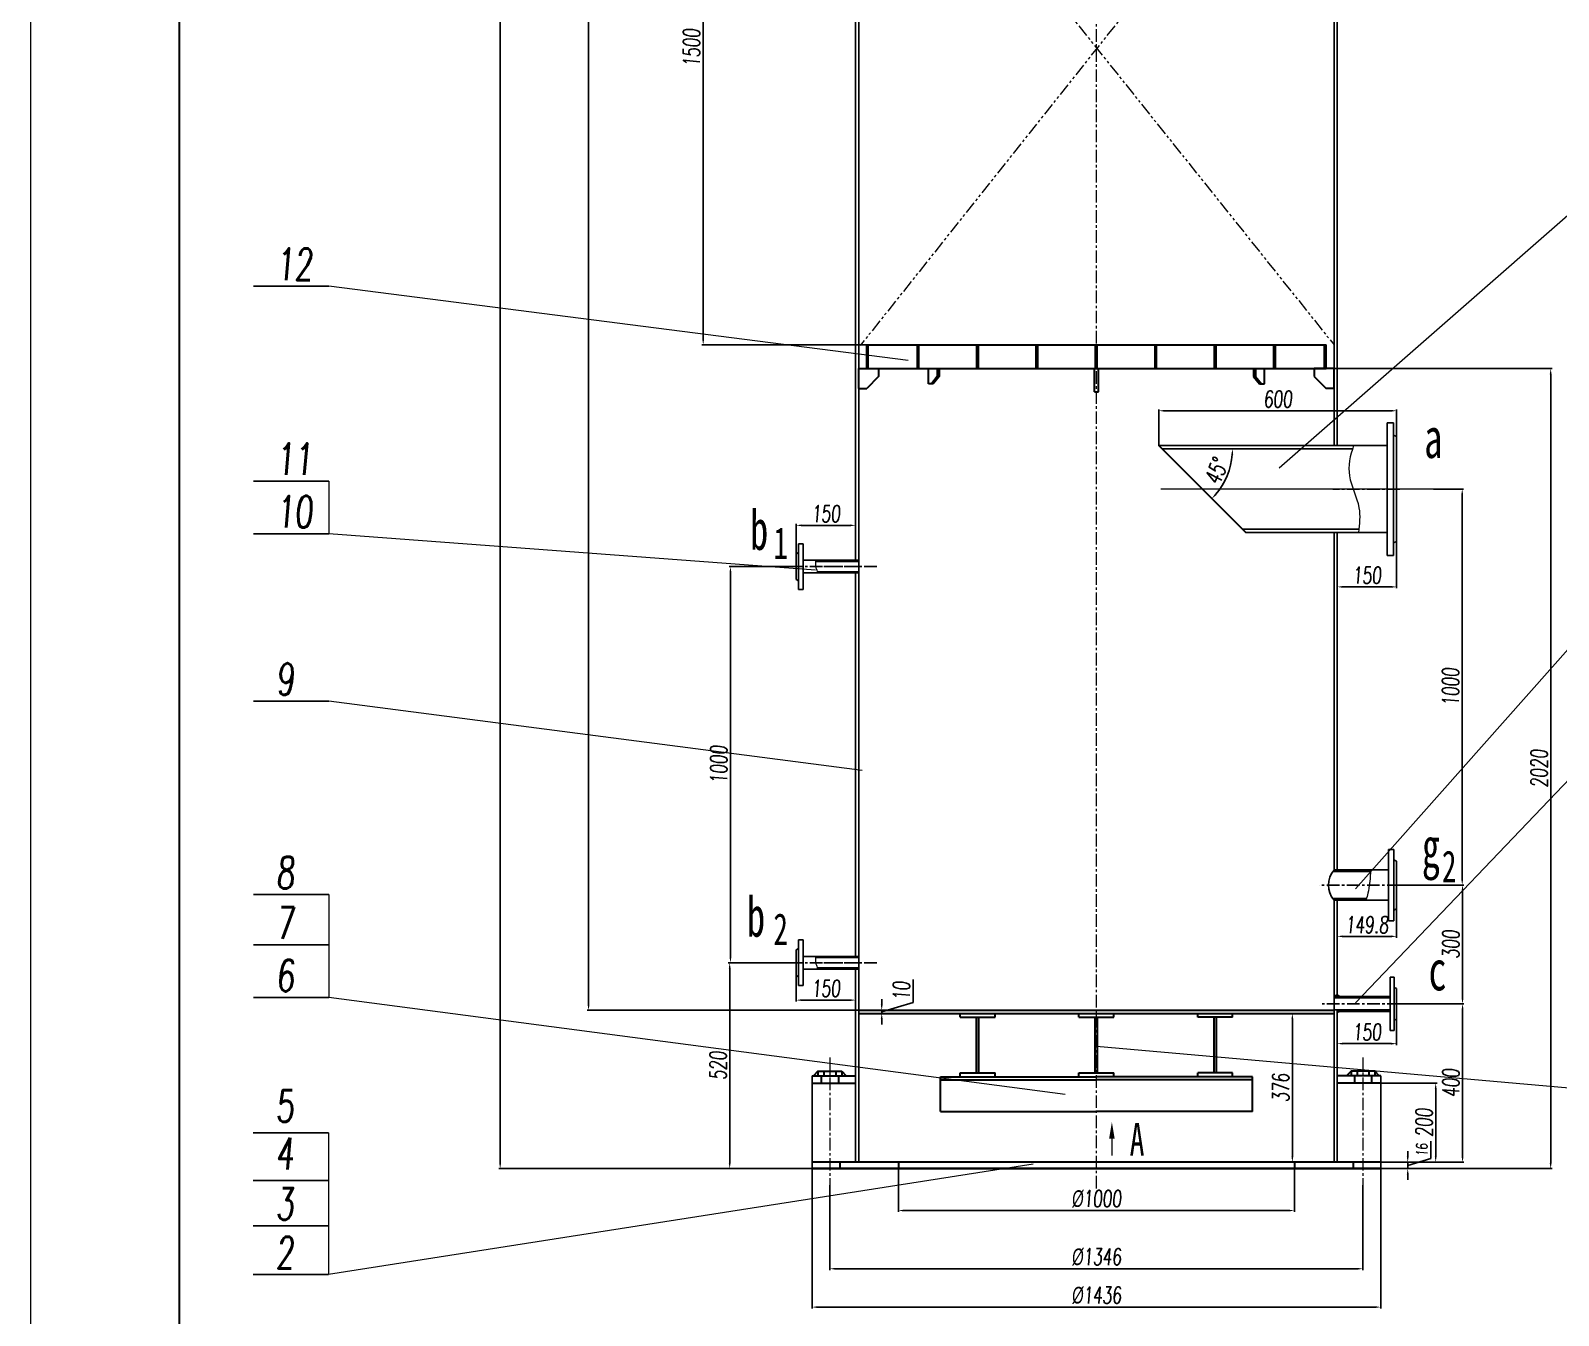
# Model space of a CAD drawing. Header units: millimetres. Extents: x 21194 to 30104, y -10888 to 2261.
# Drawn here: x 21194 to 25051, y -8247 to -5003 of the extents above; entities that cross this region are included whole.
import ezdxf

# ---------------------------------------------------------------- set-up
doc = ezdxf.new("R2010")
doc.units = ezdxf.units.MM
for name, pattern in [('ACAD_ISO03W100', [30, 12, -18]), ('CENTER', [50.8, 31.75, -6.35, 6.35, -6.35]), ('PHANTOM', [63.5, 31.75, -6.35, 6.35, -6.35, 6.35, -6.35])]:
    doc.linetypes.add(name, pattern=pattern)
doc.layers.get('0').update_dxf_attribs({"lineweight": 30})
doc.layers.add('01', color=7, linetype='Continuous')
doc.layers.add('05', color=4, linetype='CENTER')
for name, color, linetype, lineweight in [('1', 7, 'Continuous', 30), ('中心线', 1, 'CENTER', 9), ('图层2', 3, 'ACAD_ISO03W100', 9), ('标注线', 3, 'Continuous', 15), ('细实线', 4, 'Continuous', 9), ('虚拟轮廓线', 5, 'PHANTOM', 9)]:
    doc.layers.add(name, color=color, linetype=linetype, lineweight=lineweight)
doc.styles.get("Standard").update_dxf_attribs({"font": 'SIMFANG.TTF', "width": 0.67, "oblique": 5, "height": 7})
doc.styles.add('细斜', font='romans.shx', dxfattribs={"width": 0.67, "oblique": 5})
doc.dimstyles.new('ISO-25', dxfattribs={"dimscale": 2.8, "dimtxt": 10, "dimasz": 5, "dimexe": 1.25, "dimexo": 0, "dimgap": 3, "dimtad": 1, "dimdec": 1, "dimdsep": 46, "dimtxsty": '细斜', "dimcen": 2.5, "dimadec": 0, "dimazin": 0, "dimtfac": 1, "dimtdec": 1, "dimtmove": 1, "dimatfit": 1, "dimfxl": 0, "dimarcsym": 0})

# ---------------------------------------------------------------- blocks, each defined once
blk = doc.blocks.new('*D53')
at = {"layer": 'Defpoints', "color": 0}
for p in [(23211.8, -7918), (24557.8, -7918), (23211.8, -8129.1)]:
    blk.add_point(p, dxfattribs=at)
at = {"layer": '标注线', "color": 0, "lineweight": -2}
for p, q in [((23211.8, -7918), (23211.8, -8132.6)), ((24557.8, -7918), (24557.8, -8132.6)), ((24543.8, -8129.1), (23225.8, -8129.1))]:
    blk.add_line(p, q, dxfattribs=at)
at = {"layer": '标注线', "color": 0}
for points in [[(23225.8, -8126.8), (23225.8, -8131.4), (23211.8, -8129.1)], [(24543.8, -8126.8), (24543.8, -8131.4), (24557.8, -8129.1)]]:
    blk.add_solid(points, dxfattribs=at)
at = {"layer": '标注线', "color": 0, "insert": (23884.8, -8099.7), "char_height": 42, "attachment_point": 5, "style": '细斜'}
blk.add_mtext('{\\f??|b0|i0|c0|p54;%%C}1346', dxfattribs=at)
blk = doc.blocks.new('*D54')
at = {"layer": 'Defpoints', "color": 0}
for p in [(23166.8, -7876.3), (24602.8, -7876.3), (23166.8, -8226)]:
    blk.add_point(p, dxfattribs=at)
at = {"layer": '标注线', "color": 0, "lineweight": -2}
for p, q in [((23166.8, -7876.3), (23166.8, -8229.5)), ((24602.8, -7876.3), (24602.8, -8229.5)), ((24588.8, -8226), (23180.8, -8226))]:
    blk.add_line(p, q, dxfattribs=at)
at = {"layer": '标注线', "color": 0}
for points in [[(23180.8, -8223.7), (23180.8, -8228.3), (23166.8, -8226)], [(24588.8, -8223.7), (24588.8, -8228.3), (24602.8, -8226)]]:
    blk.add_solid(points, dxfattribs=at)
at = {"layer": '标注线', "color": 0, "insert": (23884.8, -8196.6), "char_height": 42, "attachment_point": 5, "style": '细斜'}
blk.add_mtext('{\\f??|b0|i0|c0|p54;%%C}1436', dxfattribs=at)
blk = doc.blocks.new('*D71')
at = {"layer": 'Defpoints', "color": 0}
for p in [(22602.7, 733.7), (23276.8, 733.7), (23284.8, -7476.3)]:
    blk.add_point(p, dxfattribs=at)
at = {"layer": '标注线', "color": 0, "lineweight": -2}
for p, q in [((23276.8, 733.7), (22599.2, 733.7)), ((22602.7, -7462.3), (22602.7, 719.7)), ((23284.8, -7476.3), (22599.2, -7476.3))]:
    blk.add_line(p, q, dxfattribs=at)
at = {"layer": '标注线', "color": 0}
for points in [[(22600.3, 719.7), (22605, 719.7), (22602.7, 733.7)], [(22600.3, -7462.3), (22605, -7462.3), (22602.7, -7476.3)]]:
    blk.add_solid(points, dxfattribs=at)
at = {"layer": '标注线', "color": 0, "insert": (22573.3, -3371.3), "char_height": 42, "attachment_point": 5, "rotation": 90, "style": '细斜'}
blk.add_mtext('8210', dxfattribs=at)
blk = doc.blocks.new('*D17')
at = {"layer": 'Defpoints', "color": 0}
for p in [(22379.5, 733.7), (23213.8, 733.7), (23166.8, -7876.3)]:
    blk.add_point(p, dxfattribs=at)
at = {"layer": '标注线', "color": 0, "lineweight": -2}
for p, q in [((23213.8, 733.7), (22376, 733.7)), ((22379.5, -7862.3), (22379.5, 719.7)), ((23166.8, -7876.3), (22376, -7876.3))]:
    blk.add_line(p, q, dxfattribs=at)
at = {"layer": '标注线', "color": 0}
for points in [[(22377.2, 719.7), (22381.8, 719.7), (22379.5, 733.7)], [(22377.2, -7862.3), (22381.8, -7862.3), (22379.5, -7876.3)]]:
    blk.add_solid(points, dxfattribs=at)
at = {"layer": '标注线', "color": 0, "insert": (22350.1, -3571.3), "char_height": 42, "attachment_point": 5, "rotation": 90, "style": '细斜'}
blk.add_mtext('8610', dxfattribs=at)
blk = doc.blocks.new('*D65')
at = {"layer": 'Defpoints', "color": 0}
for p in [(22892.1, -4296.3), (23276.8, -4296.3), (23309.8, -5796.3)]:
    blk.add_point(p, dxfattribs=at)
at = {"layer": '标注线', "color": 0, "lineweight": -2}
for p, q in [((23276.8, -4296.3), (22888.6, -4296.3)), ((22892.1, -5782.3), (22892.1, -4310.3)), ((23309.8, -5796.3), (22888.6, -5796.3))]:
    blk.add_line(p, q, dxfattribs=at)
at = {"layer": '标注线', "color": 0}
for points in [[(22889.7, -4310.3), (22894.4, -4310.3), (22892.1, -4296.3)], [(22889.7, -5782.3), (22894.4, -5782.3), (22892.1, -5796.3)]]:
    blk.add_solid(points, dxfattribs=at)
at = {"layer": '标注线', "color": 0, "insert": (22862.7, -5046.3), "char_height": 42, "attachment_point": 5, "rotation": 90, "style": '细斜'}
blk.add_mtext('1500', dxfattribs=at)
blk = doc.blocks.new('*D49')
at = {"layer": 'Defpoints', "color": 0}
for p in [(23111.1, -6356.3), (22960.9, -7356.3), (23111.1, -7356.3)]:
    blk.add_point(p, dxfattribs=at)
at = {"layer": '标注线', "color": 0, "lineweight": -2}
for p, q in [((23111.1, -6356.3), (22957.4, -6356.3)), ((22960.9, -6370.3), (22960.9, -7342.3)), ((23111.1, -7356.3), (22957.4, -7356.3))]:
    blk.add_line(p, q, dxfattribs=at)
at = {"layer": '标注线', "color": 0}
for points in [[(22958.6, -6370.3), (22963.2, -6370.3), (22960.9, -6356.3)], [(22958.6, -7342.3), (22963.2, -7342.3), (22960.9, -7356.3)]]:
    blk.add_solid(points, dxfattribs=at)
at = {"layer": '标注线', "color": 0, "insert": (22931.5, -6856.3), "char_height": 42, "attachment_point": 5, "rotation": 90, "style": '细斜'}
blk.add_mtext('1000', dxfattribs=at)
blk = doc.blocks.new('*D50')
at = {"layer": 'Defpoints', "color": 0}
for p in [(22959, -7356.3), (23111.1, -7356.3), (23166.8, -7876.3)]:
    blk.add_point(p, dxfattribs=at)
at = {"layer": '标注线', "color": 0, "lineweight": -2}
for p, q in [((23111.1, -7356.3), (22955.5, -7356.3)), ((22959, -7862.3), (22959, -7370.3)), ((23166.8, -7876.3), (22955.5, -7876.3))]:
    blk.add_line(p, q, dxfattribs=at)
at = {"layer": '标注线', "color": 0}
for points in [[(22956.7, -7370.3), (22961.3, -7370.3), (22959, -7356.3)], [(22956.7, -7862.3), (22961.3, -7862.3), (22959, -7876.3)]]:
    blk.add_solid(points, dxfattribs=at)
at = {"layer": '标注线', "color": 0, "insert": (22929.6, -7616.3), "char_height": 42, "attachment_point": 5, "rotation": 90, "style": '细斜'}
blk.add_mtext('520', dxfattribs=at)
blk = doc.blocks.new('*D59')
at = {"layer": 'Defpoints', "color": 0}
for p in [(24736, -6160.3), (24808.4, -6160.3), (24650.6, -7160.2)]:
    blk.add_point(p, dxfattribs=at)
at = {"layer": '标注线', "color": 0, "lineweight": -2}
for p, q in [((24736, -6160.3), (24811.9, -6160.3)), ((24808.4, -7146.2), (24808.4, -6174.3)), ((24650.6, -7160.2), (24811.9, -7160.2))]:
    blk.add_line(p, q, dxfattribs=at)
at = {"layer": '标注线', "color": 0}
for points in [[(24806, -6174.3), (24810.7, -6174.3), (24808.4, -6160.3)], [(24806, -7146.2), (24810.7, -7146.2), (24808.4, -7160.2)]]:
    blk.add_solid(points, dxfattribs=at)
at = {"layer": '标注线', "color": 0, "insert": (24779, -6660.2), "char_height": 42, "attachment_point": 5, "rotation": 90, "style": '细斜'}
blk.add_mtext('1000', dxfattribs=at)
blk = doc.blocks.new('*D61')
at = {"layer": 'Defpoints', "color": 0}
for p in [(24484.8, -5856.3), (24602.8, -7876.3), (25031.7, -7876.3)]:
    blk.add_point(p, dxfattribs=at)
at = {"layer": '标注线', "color": 0, "lineweight": -2}
for p, q in [((24484.8, -5856.3), (25035.2, -5856.3)), ((25031.7, -5870.3), (25031.7, -7862.3)), ((24602.8, -7876.3), (25035.2, -7876.3))]:
    blk.add_line(p, q, dxfattribs=at)
at = {"layer": '标注线', "color": 0}
for points in [[(25029.3, -5870.3), (25034, -5870.3), (25031.7, -5856.3)], [(25029.3, -7862.3), (25034, -7862.3), (25031.7, -7876.3)]]:
    blk.add_solid(points, dxfattribs=at)
at = {"layer": '标注线', "color": 0, "insert": (25002.3, -6866.3), "char_height": 42, "attachment_point": 5, "rotation": 90, "style": '细斜'}
blk.add_mtext('2020', dxfattribs=at)
blk = doc.blocks.new('*D27')
at = {"layer": 'Defpoints', "color": 0}
for p in [(24492.8, -7220.2), (24642.6, -7220.2), (24492.8, -7289.8)]:
    blk.add_point(p, dxfattribs=at)
at = {"layer": '标注线', "color": 0, "lineweight": -2}
for p, q in [((24492.8, -7220.2), (24492.8, -7293.3)), ((24642.6, -7220.2), (24642.6, -7293.3)), ((24628.6, -7289.8), (24506.8, -7289.8))]:
    blk.add_line(p, q, dxfattribs=at)
at = {"layer": '标注线', "color": 0}
for points in [[(24506.8, -7287.5), (24506.8, -7292.2), (24492.8, -7289.8)], [(24628.6, -7287.5), (24628.6, -7292.2), (24642.6, -7289.8)]]:
    blk.add_solid(points, dxfattribs=at)
at = {"layer": '标注线', "color": 0, "insert": (24567.7, -7260.4), "char_height": 42, "attachment_point": 5, "style": '细斜'}
blk.add_mtext('149.8', dxfattribs=at)
blk = doc.blocks.new('*D28')
at = {"layer": 'Defpoints', "color": 0}
for p in [(24492.8, -7499.3), (24642.8, -7499.3), (24492.8, -7560.7)]:
    blk.add_point(p, dxfattribs=at)
at = {"layer": '标注线', "color": 0, "lineweight": -2}
for p, q in [((24492.8, -7499.3), (24492.8, -7564.2)), ((24642.8, -7499.3), (24642.8, -7564.2)), ((24628.8, -7560.7), (24506.8, -7560.7))]:
    blk.add_line(p, q, dxfattribs=at)
at = {"layer": '标注线', "color": 0}
for points in [[(24506.8, -7558.4), (24506.8, -7563.1), (24492.8, -7560.7)], [(24628.8, -7558.4), (24628.8, -7563.1), (24642.8, -7560.7)]]:
    blk.add_solid(points, dxfattribs=at)
at = {"layer": '标注线', "color": 0, "insert": (24567.8, -7531.3), "char_height": 42, "attachment_point": 5, "style": '细斜'}
blk.add_mtext('150', dxfattribs=at)
blk = doc.blocks.new('*D52')
at = {"layer": 'Defpoints', "color": 0}
for p in [(23384.8, -7876.3), (24384.8, -7876.3), (24384.8, -7982.2)]:
    blk.add_point(p, dxfattribs=at)
at = {"layer": '标注线', "color": 0, "lineweight": -2}
for p, q in [((23384.8, -7876.3), (23384.8, -7985.7)), ((24384.8, -7876.3), (24384.8, -7985.7)), ((23398.8, -7982.2), (24370.8, -7982.2))]:
    blk.add_line(p, q, dxfattribs=at)
at = {"layer": '标注线', "color": 0}
for points in [[(23398.8, -7979.8), (23398.8, -7984.5), (23384.8, -7982.2)], [(24370.8, -7979.8), (24370.8, -7984.5), (24384.8, -7982.2)]]:
    blk.add_solid(points, dxfattribs=at)
at = {"layer": '标注线', "color": 0, "insert": (23884.8, -7952.8), "char_height": 42, "attachment_point": 5, "style": '细斜'}
blk.add_mtext('{\\f??|b0|i0|c0|p54;%%c}1000', dxfattribs=at)
blk = doc.blocks.new('*D34')
at = {"layer": 'Defpoints', "color": 0}
for p in [(23126.8, -7388.8), (23276.8, -7388.8), (23276.8, -7450.8)]:
    blk.add_point(p, dxfattribs=at)
at = {"layer": '标注线', "color": 0, "lineweight": -2}
for p, q in [((23126.8, -7388.8), (23126.8, -7454.3)), ((23276.8, -7388.8), (23276.8, -7454.3)), ((23140.8, -7450.8), (23262.8, -7450.8))]:
    blk.add_line(p, q, dxfattribs=at)
at = {"layer": '标注线', "color": 0}
for points in [[(23140.8, -7448.5), (23140.8, -7453.1), (23126.8, -7450.8)], [(23262.8, -7448.5), (23262.8, -7453.1), (23276.8, -7450.8)]]:
    blk.add_solid(points, dxfattribs=at)
at = {"layer": '标注线', "color": 0, "insert": (23201.8, -7421.4), "char_height": 42, "attachment_point": 5, "style": '细斜'}
blk.add_mtext('150', dxfattribs=at)
blk = doc.blocks.new('*D88')
at = {"layer": 'Defpoints', "color": 0}
for p in [(23284.8, -7476.3), (23342.8, -7476.3), (23284.8, -7484.3)]:
    blk.add_point(p, dxfattribs=at)
at = {"layer": '标注线', "color": 0, "lineweight": -2}
for p, q in [((23421.9, -7456.5), (23421.9, -7399.1)), ((23284.8, -7476.3), (23346.3, -7476.3)), ((23342.8, -7462.3), (23342.8, -7448.3)), ((23342.8, -7480.3), (23421.9, -7456.5)), ((23342.8, -7484.3), (23342.8, -7476.3)), ((23342.8, -7484.3), (23342.8, -7476.3)), ((23284.8, -7484.3), (23346.3, -7484.3)), ((23342.8, -7498.3), (23342.8, -7512.3))]:
    blk.add_line(p, q, dxfattribs=at)
at = {"layer": '标注线', "color": 0}
for points in [[(23340.5, -7462.3), (23345.2, -7462.3), (23342.8, -7476.3)], [(23340.5, -7498.3), (23345.2, -7498.3), (23342.8, -7484.3)]]:
    blk.add_solid(points, dxfattribs=at)
at = {"layer": '标注线', "color": 0, "insert": (23392.5, -7427.8), "char_height": 42, "attachment_point": 5, "rotation": 90, "style": '细斜'}
blk.add_mtext('10', dxfattribs=at)
blk = doc.blocks.new('*D51')
at = {"layer": 'Defpoints', "color": 0}
for p in [(24379.5, -7484.3), (24484.8, -7484.3), (24484.8, -7860.3)]:
    blk.add_point(p, dxfattribs=at)
at = {"layer": '标注线', "color": 0, "lineweight": -2}
for p, q in [((24484.8, -7484.3), (24376, -7484.3)), ((24379.5, -7846.3), (24379.5, -7498.3)), ((24484.8, -7860.3), (24376, -7860.3))]:
    blk.add_line(p, q, dxfattribs=at)
at = {"layer": '标注线', "color": 0}
for points in [[(24377.2, -7498.3), (24381.8, -7498.3), (24379.5, -7484.3)], [(24377.2, -7846.3), (24381.8, -7846.3), (24379.5, -7860.3)]]:
    blk.add_solid(points, dxfattribs=at)
at = {"layer": '标注线', "color": 0, "insert": (24350.1, -7672.3), "char_height": 42, "attachment_point": 5, "rotation": 90, "style": '细斜'}
blk.add_mtext('376', dxfattribs=at)
blk = doc.blocks.new('*D58')
at = {"layer": 'Defpoints', "color": 0}
for p in [(24650.6, -7160.2), (24650.8, -7460.3), (24809.2, -7460.3)]:
    blk.add_point(p, dxfattribs=at)
at = {"layer": '标注线', "color": 0, "lineweight": -2}
for p, q in [((24650.6, -7160.2), (24812.7, -7160.2)), ((24809.2, -7174.2), (24809.2, -7446.3)), ((24650.8, -7460.3), (24812.7, -7460.3))]:
    blk.add_line(p, q, dxfattribs=at)
at = {"layer": '标注线', "color": 0}
for points in [[(24806.9, -7174.2), (24811.5, -7174.2), (24809.2, -7160.2)], [(24806.9, -7446.3), (24811.5, -7446.3), (24809.2, -7460.3)]]:
    blk.add_solid(points, dxfattribs=at)
at = {"layer": '标注线', "color": 0, "insert": (24779.8, -7310.2), "char_height": 42, "attachment_point": 5, "rotation": 90, "style": '细斜'}
blk.add_mtext('300', dxfattribs=at)
blk = doc.blocks.new('*D57')
at = {"layer": 'Defpoints', "color": 0}
for p in [(24650.8, -7460.3), (24809.3, -7460.3), (24602.8, -7860.3)]:
    blk.add_point(p, dxfattribs=at)
at = {"layer": '标注线', "color": 0, "lineweight": -2}
for p, q in [((24650.8, -7460.3), (24812.8, -7460.3)), ((24809.3, -7846.3), (24809.3, -7474.3)), ((24602.8, -7860.3), (24812.8, -7860.3))]:
    blk.add_line(p, q, dxfattribs=at)
at = {"layer": '标注线', "color": 0}
for points in [[(24806.9, -7474.3), (24811.6, -7474.3), (24809.3, -7460.3)], [(24806.9, -7846.3), (24811.6, -7846.3), (24809.3, -7860.3)]]:
    blk.add_solid(points, dxfattribs=at)
at = {"layer": '标注线', "color": 0, "insert": (24779.9, -7660.3), "char_height": 42, "attachment_point": 5, "rotation": 90, "style": '细斜'}
blk.add_mtext('400', dxfattribs=at)
blk = doc.blocks.new('*D56')
at = {"layer": 'Defpoints', "color": 0}
for p in [(24602.8, -7660.3), (24741.4, -7660.3), (24602.8, -7860.3)]:
    blk.add_point(p, dxfattribs=at)
at = {"layer": '标注线', "color": 0, "lineweight": -2}
for p, q in [((24602.8, -7660.3), (24744.9, -7660.3)), ((24741.4, -7846.3), (24741.4, -7674.3)), ((24602.8, -7860.3), (24744.9, -7860.3))]:
    blk.add_line(p, q, dxfattribs=at)
at = {"layer": '标注线', "color": 0}
for points in [[(24739.1, -7674.3), (24743.7, -7674.3), (24741.4, -7660.3)], [(24739.1, -7846.3), (24743.7, -7846.3), (24741.4, -7860.3)]]:
    blk.add_solid(points, dxfattribs=at)
at = {"layer": '标注线', "color": 0, "insert": (24712, -7760.3), "char_height": 42, "attachment_point": 5, "rotation": 90, "style": '细斜'}
blk.add_mtext('200', dxfattribs=at)
blk = doc.blocks.new('*D55')
at = {"layer": 'Defpoints', "color": 0}
for p in [(24602.8, -7860.3), (24670.8, -7860.3), (24602.8, -7876.3)]:
    blk.add_point(p, dxfattribs=at)
at = {"layer": '标注线', "color": 0, "lineweight": -2}
for p, q in [((24728.9, -7850.8), (24728.9, -7807.1)), ((24602.8, -7860.3), (24674.3, -7860.3)), ((24670.8, -7846.3), (24670.8, -7832.3)), ((24670.8, -7868.3), (24728.9, -7850.8)), ((24670.8, -7876.3), (24670.8, -7860.3)), ((24670.8, -7876.3), (24670.8, -7860.3)), ((24602.8, -7876.3), (24674.3, -7876.3)), ((24670.8, -7890.3), (24670.8, -7904.3))]:
    blk.add_line(p, q, dxfattribs=at)
at = {"layer": '标注线', "color": 0}
for points in [[(24668.5, -7846.3), (24673.2, -7846.3), (24670.8, -7860.3)], [(24668.5, -7890.3), (24673.2, -7890.3), (24670.8, -7876.3)]]:
    blk.add_solid(points, dxfattribs=at)
at = {"layer": '标注线', "color": 0, "insert": (24706.5, -7829), "char_height": 28, "attachment_point": 5, "rotation": 90, "style": '细斜'}
blk.add_mtext('16', dxfattribs=at)
blk = doc.blocks.new('*D77')
at = {"layer": 'Defpoints', "color": 0}
for p in [(24042.8, -5962.6), (24042.8, -6050.8), (24642.8, -6027.8)]:
    blk.add_point(p, dxfattribs=at)
at = {"layer": '标注线', "color": 0, "lineweight": -2}
for p, q in [((24042.8, -6050.8), (24042.8, -5959.1)), ((24628.8, -5962.6), (24056.8, -5962.6)), ((24642.8, -6027.8), (24642.8, -5959.1))]:
    blk.add_line(p, q, dxfattribs=at)
at = {"layer": '标注线', "color": 0}
for points in [[(24056.8, -5960.3), (24056.8, -5965), (24042.8, -5962.6)], [(24628.8, -5960.3), (24628.8, -5965), (24642.8, -5962.6)]]:
    blk.add_solid(points, dxfattribs=at)
at = {"layer": '标注线', "color": 0, "insert": (24342.8, -5933.2), "char_height": 42, "attachment_point": 5, "style": '细斜'}
blk.add_mtext('600', dxfattribs=at)
blk = doc.blocks.new('*D76')
at = {"layer": 'Defpoints', "color": 0}
for p in [(24492.8, -6292.8), (24642.8, -6292.8), (24492.8, -6407.4)]:
    blk.add_point(p, dxfattribs=at)
at = {"layer": '标注线', "color": 0, "lineweight": -2}
for p, q in [((24492.8, -6292.8), (24492.8, -6410.9)), ((24642.8, -6292.8), (24642.8, -6410.9)), ((24628.8, -6407.4), (24506.8, -6407.4))]:
    blk.add_line(p, q, dxfattribs=at)
at = {"layer": '标注线', "color": 0}
for points in [[(24506.8, -6405), (24506.8, -6409.7), (24492.8, -6407.4)], [(24628.8, -6405), (24628.8, -6409.7), (24642.8, -6407.4)]]:
    blk.add_solid(points, dxfattribs=at)
at = {"layer": '标注线', "color": 0, "insert": (24567.8, -6378), "char_height": 42, "attachment_point": 5, "style": '细斜'}
blk.add_mtext('150', dxfattribs=at)
blk = doc.blocks.new('*D33')
at = {"layer": 'Defpoints', "color": 0}
for p in [(23276.8, -6252), (23126.8, -6323.8), (23276.8, -6323.8)]:
    blk.add_point(p, dxfattribs=at)
at = {"layer": '标注线', "color": 0, "lineweight": -2}
for p, q in [((23126.8, -6323.8), (23126.8, -6248.5)), ((23276.8, -6323.8), (23276.8, -6248.5)), ((23140.8, -6252), (23262.8, -6252))]:
    blk.add_line(p, q, dxfattribs=at)
at = {"layer": '标注线', "color": 0}
for points in [[(23140.8, -6249.7), (23140.8, -6254.4), (23126.8, -6252)], [(23262.8, -6249.7), (23262.8, -6254.4), (23276.8, -6252)]]:
    blk.add_solid(points, dxfattribs=at)
at = {"layer": '标注线', "color": 0, "insert": (23201.8, -6222.6), "char_height": 42, "attachment_point": 5, "style": '细斜'}
blk.add_mtext('150', dxfattribs=at)
blk = doc.blocks.new('*D75')
at = {"layer": 'Defpoints', "color": 0}
for p in [(24042.8, -6050.8), (24050.8, -6058.8), (24531.4, -6058.8), (24204.6, -6147.6), (24261.8, -6269.8)]:
    blk.add_point(p, dxfattribs=at)
at = {"layer": '标注线', "color": 0, "lineweight": -2}
blk.add_arc((24050.8, -6058.8), 177.6, 319.5168, 355.4832, dxfattribs=at)
at = {"layer": '标注线', "color": 0}
for points in [[(24225.6, -6072.6), (24230.2, -6072.8), (24228.4, -6058.8)], [(24187.6, -6175.7), (24184.2, -6172.5), (24176.4, -6184.4)]]:
    blk.add_solid(points, dxfattribs=at)
at = {"layer": '标注线', "color": 0, "insert": (24187.8, -6115.5), "char_height": 42, "attachment_point": 5, "rotation": 67.5, "style": '细斜'}
blk.add_mtext('45°', dxfattribs=at)

msp = doc.modelspace()

# ---------------------------------------------------------------- linework, layer by layer
for p, q in [((23304.81, -5796.25), (24464.81, -5796.25)), ((23304.81, -5856.25), (23304.81, -5796.25)), ((23308.81, -5856.25), (23308.81, -5796.25)), ((23432.81, -5856.25), (23432.81, -5796.25)), ((23436.81, -5856.25), (23436.81, -5796.25)), ((23582.81, -5856.25), (23582.81, -5796.25)), ((23586.81, -5856.25), (23586.81, -5796.25)), ((23732.81, -5856.25), (23732.81, -5796.25)), ((23736.81, -5856.25), (23736.81, -5796.25)), ((23882.81, -5856.25), (23882.81, -5796.25)), ((23886.81, -5856.25), (23886.81, -5796.25)), ((24032.81, -5856.25), (24032.81, -5796.25)), ((24036.81, -5856.25), (24036.81, -5796.25)), ((24182.81, -5856.25), (24182.81, -5796.25)), ((24186.81, -5856.25), (24186.81, -5796.25)), ((24332.81, -5856.25), (24332.81, -5796.25)), ((24336.81, -5856.25), (24336.81, -5796.25)), ((24460.81, -5856.25), (24460.81, -5796.25)), ((24464.81, -5856.25), (24464.81, -5796.25)), ((23284.81, -5856.25), (23334.81, -5856.25)), ((23284.81, -5906.25), (23284.81, -5856.25)), ((23304.81, -5856.25), (24464.81, -5856.25)), ((23334.81, -5856.25), (23334.81, -5876.25)), ((23460.55, -5894.48), (23460.55, -5856.25)), ((23483.21, -5856.25), (23483.21, -5876.25)), ((23488.21, -5856.25), (23488.21, -5876.25)), ((23879.81, -5914.91), (23879.81, -5856.25)), ((23889.81, -5914.91), (23889.81, -5856.25)), ((24281.42, -5856.25), (24281.42, -5876.25)), ((24286.42, -5856.25), (24286.42, -5876.25)), ((24309.08, -5894.48), (24309.08, -5856.25)), ((24434.81, -5856.25), (24434.81, -5876.25)), ((24484.81, -5856.25), (24434.81, -5856.25)), ((24484.81, -5906.25), (24484.81, -5856.25)), ((23334.81, -5876.25), (23304.81, -5906.25)), ((23472.94, -5894.48), (23460.55, -5894.48)), ((23483.21, -5876.25), (23468.29, -5894.48)), ((23488.21, -5876.25), (23472.94, -5894.48)), ((24281.42, -5876.25), (24296.69, -5894.48)), ((24286.42, -5876.25), (24301.34, -5894.48)), ((24296.69, -5894.48), (24309.08, -5894.48)), ((24434.81, -5876.25), (24464.81, -5906.25)), ((23284.81, -5906.25), (23304.81, -5906.25)), ((23879.81, -5914.91), (23889.81, -5914.91)), ((24484.81, -5906.25), (24464.81, -5906.25)), ((24042.81, -6050.75), (24261.81, -6269.75)), ((23284.81, -7476.25), (24484.81, -7476.25)), ((23284.81, -7484.25), (24484.81, -7484.25)), ((23540.81, -7494.25), (23540.81, -7484.25)), ((23540.81, -7494.25), (23628.81, -7494.25)), ((23581.81, -7634.25), (23581.81, -7494.25)), ((23587.81, -7634.25), (23587.81, -7494.25)), ((23628.81, -7494.25), (23628.81, -7484.25)), ((23840.81, -7494.25), (23840.81, -7484.25)), ((23840.81, -7494.25), (23928.81, -7494.25)), ((23881.81, -7634.25), (23881.81, -7494.25)), ((23887.81, -7634.25), (23887.81, -7494.25)), ((23928.81, -7494.25), (23928.81, -7484.25)), ((24140.81, -7494.25), (24140.81, -7484.25)), ((24228.81, -7494.25), (24140.81, -7494.25)), ((24181.81, -7634.25), (24181.81, -7494.25)), ((24187.81, -7634.25), (24187.81, -7494.25)), ((24228.81, -7494.25), (24228.81, -7484.25)), ((23181.81, -7630.25), (23170.58, -7642.25)), ((23181.81, -7630.25), (23181.81, -7642.25)), ((23181.81, -7630.25), (23241.81, -7630.25)), ((23196.81, -7630.25), (23196.81, -7642.25)), ((23226.81, -7630.25), (23226.81, -7642.25)), ((23241.81, -7630.25), (23253.04, -7642.25)), ((23241.81, -7630.25), (23241.81, -7642.25)), ((23540.81, -7644.25), (23540.81, -7634.25)), ((23540.81, -7634.25), (23628.81, -7634.25)), ((23628.81, -7644.25), (23628.81, -7634.25)), ((23840.81, -7644.25), (23840.81, -7634.25)), ((23840.81, -7634.25), (23928.81, -7634.25)), ((23928.81, -7644.25), (23928.81, -7634.25)), ((24140.81, -7644.25), (24140.81, -7634.25)), ((24228.81, -7634.25), (24140.81, -7634.25)), ((24228.81, -7644.25), (24228.81, -7634.25)), ((24527.81, -7630.25), (24516.58, -7642.25)), ((24587.81, -7630.25), (24527.81, -7630.25)), ((24527.81, -7630.25), (24527.81, -7642.25)), ((24542.81, -7630.25), (24542.81, -7642.25)), ((24572.81, -7630.25), (24572.81, -7642.25)), ((24587.81, -7630.25), (24587.81, -7642.25)), ((24587.81, -7630.25), (24599.04, -7642.25)), ((23166.81, -7642.25), (23276.81, -7642.25)), ((23166.81, -7660.25), (23276.81, -7660.25)), ((23190.31, -7642.25), (23190.31, -7660.25)), ((23233.31, -7642.25), (23233.31, -7660.25)), ((23490.81, -7644.25), (23884.81, -7644.25)), ((23490.81, -7732.25), (23490.81, -7644.25)), ((23490.81, -7652.25), (23884.81, -7652.25)), ((24278.81, -7644.25), (23884.81, -7644.25)), ((24278.81, -7652.25), (23884.81, -7652.25)), ((24278.81, -7732.25), (24278.81, -7644.25)), ((24602.81, -7642.25), (24492.81, -7642.25)), ((24602.81, -7660.25), (24492.81, -7660.25)), ((24536.31, -7642.25), (24536.31, -7660.25)), ((24579.31, -7642.25), (24579.31, -7660.25)), ((23490.81, -7732.25), (23884.81, -7732.25)), ((24278.81, -7732.25), (23884.81, -7732.25)), ((24602.81, -7860.25), (23166.81, -7860.25)), ((23236.81, -7860.25), (23236.81, -7876.25)), ((23384.81, -7860.25), (23384.81, -7876.25)), ((24384.81, -7860.25), (24384.81, -7876.25)), ((24532.81, -7860.25), (24532.81, -7876.25)), ((24602.81, -7876.25), (23166.81, -7876.25)), ((23166.81, -7876.25), (24602.81, -7876.25))]:
    msp.add_line(p, q)
msp.add_lwpolyline([(29953.92, 2110.86), (21568.92, 2110.86), (21568.92, -10189.14), (29953.92, -10189.14)], close=True)
at = {"layer": '01'}
for p, q in [((23276.81, -274.75), (23276.81, -6340.25)), ((23276.81, -274.75), (23276.81, -6340.25)), ((23284.81, -274.75), (23284.81, -7860.25)), ((24484.81, -3504.24), (24484.81, -6050.75)), ((24492.81, -3504.24), (24492.81, -6050.75)), ((24492.81, -6015.98), (24492.81, -6050.75)), ((24618.81, -5992.75), (24618.81, -6327.75)), ((24634.81, -5992.75), (24618.81, -5992.75)), ((24634.81, -5992.75), (24634.81, -6327.75)), ((24618.81, -6050.75), (24042.81, -6050.75)), ((24642.81, -6027.75), (24634.81, -6024.25)), ((24642.81, -6027.75), (24642.81, -6292.75)), ((24531.44, -6058.75), (24050.81, -6058.75)), ((24547.37, -6261.81), (24253.87, -6261.81)), ((24618.81, -6269.75), (24261.81, -6269.75)), ((24484.81, -6269.75), (24484.81, -7122.24)), ((24492.81, -6269.75), (24492.81, -7122.24)), ((24492.81, -6269.75), (24492.81, -6311.04)), ((23126.81, -6323.75), (23132.81, -6320.75)), ((23126.81, -6388.75), (23126.81, -6323.75)), ((23132.81, -6298.75), (23144.81, -6298.75)), ((23132.81, -6413.75), (23132.81, -6298.75)), ((23144.81, -6413.75), (23144.81, -6298.75)), ((24642.81, -6292.75), (24634.81, -6296.25)), ((23144.81, -6340.25), (23284.81, -6340.25)), ((23175.96, -6343.25), (23284.81, -6343.25)), ((24634.81, -6327.75), (24618.81, -6327.75)), ((23126.81, -6388.75), (23132.81, -6391.75)), ((23144.81, -6372.25), (23284.81, -6372.25)), ((23179.7, -6369.25), (23284.81, -6369.25)), ((23276.81, -6372.25), (23276.81, -7340.25)), ((23276.81, -6372.25), (23276.81, -7340.25)), ((23132.81, -6413.75), (23144.81, -6413.75)), ((24492.81, -7096.68), (24492.81, -7122.24)), ((24622.56, -7070.24), (24622.56, -7250.24)), ((24635.56, -7070.24), (24622.56, -7070.24)), ((24635.56, -7070.24), (24635.56, -7250.24)), ((24642.56, -7100.24), (24635.56, -7096.74)), ((24577.28, -7126.24), (24481.68, -7126.24)), ((24622.56, -7122.24), (24484.81, -7122.24)), ((24642.56, -7100.24), (24642.56, -7220.24)), ((24566.53, -7194.24), (24481.68, -7194.24)), ((24622.56, -7198.24), (24484.81, -7198.24)), ((24484.81, -7198.24), (24484.81, -7860.25)), ((24492.81, -7198.24), (24492.81, -7436.41)), ((24492.81, -7198.24), (24492.81, -7215.93)), ((24635.56, -7250.24), (24622.56, -7250.24)), ((24642.56, -7220.24), (24635.56, -7223.74)), ((23126.81, -7323.75), (23132.81, -7320.75)), ((23126.81, -7388.75), (23126.81, -7323.75)), ((23132.81, -7298.75), (23144.81, -7298.75)), ((23132.81, -7413.75), (23132.81, -7298.75)), ((23144.81, -7413.75), (23144.81, -7298.75)), ((23276.81, -7340.25), (23276.81, -7328.37)), ((23144.81, -7340.25), (23284.81, -7340.25)), ((23175.96, -7343.25), (23284.81, -7343.25)), ((23126.81, -7388.75), (23132.81, -7391.75)), ((23144.81, -7372.25), (23284.81, -7372.25)), ((23179.7, -7369.25), (23284.81, -7369.25)), ((23276.81, -7372.25), (23276.81, -7795.25)), ((23276.81, -7372.25), (23276.81, -7860.25)), ((23276.81, -7386.29), (23276.81, -7372.25)), ((24636.81, -7392.75), (24626.81, -7392.75)), ((24626.81, -7392.75), (24626.81, -7527.75)), ((24636.81, -7392.75), (24636.81, -7527.75)), ((23132.81, -7413.75), (23144.81, -7413.75)), ((24484.81, -7441.25), (24492.83, -7436.4)), ((24626.81, -7441.25), (24484.81, -7441.25)), ((24492.81, -7410.37), (24492.81, -7436.41)), ((24492.83, -7436.4), (24498.24, -7441.42)), ((24642.81, -7421.25), (24636.81, -7419.25)), ((24642.81, -7421.25), (24642.81, -7499.25)), ((24626.81, -7444.75), (24484.81, -7444.75)), ((24626.81, -7475.75), (24484.81, -7475.75)), ((24492.81, -7475.75), (24492.81, -7860.25)), ((24492.81, -7475.75), (24498.15, -7479.25)), ((24492.81, -7475.75), (24492.81, -7502.58)), ((24498.14, -7479.25), (24492.81, -7482.24)), ((24626.81, -7479.25), (24498.14, -7479.25)), ((24642.81, -7499.25), (24636.81, -7501.25)), ((24636.81, -7527.75), (24626.81, -7527.75)), ((23166.81, -7642.25), (23166.81, -7876.25)), ((24602.81, -7642.25), (24602.81, -7876.25))]:
    msp.add_line(p, q, dxfattribs=at)
at = {"layer": '01', "ltscale": 3}
for p, q in [((21947.01, -5648.42), (21756.88, -5648.42)), ((21947.01, -6140.44), (21756.88, -6140.44)), ((21947.01, -6273.37), (21756.88, -6273.37)), ((21947.01, -6695.96), (21756.88, -6695.96)), ((21947.01, -7184.52), (21756.88, -7184.52)), ((21947.01, -7311.4), (21756.88, -7311.4)), ((21947.01, -7444.34), (21756.88, -7444.34)), ((21946.02, -7786.22), (21755.88, -7786.22)), ((21946.02, -7906.41), (21755.88, -7906.41)), ((21946.02, -8020.92), (21755.88, -8020.92)), ((21946.02, -8143.84), (21755.88, -8143.84))]:
    msp.add_line(p, q, dxfattribs=at)
at = {"layer": '01'}
msp.add_arc((24529.15, -7160.24), 58.39, 139.40155, 220.59845, dxfattribs=at)
at = {"layer": '05'}
for p, q in [((24650.85, -6160.25), (24482.09, -6160.25)), ((23111.13, -6356.25), (23287.88, -6356.25)), ((23111.13, -6356.25), (23287.88, -6356.25)), ((23330.3, -6356.25), (23161.54, -6356.25)), ((23330.3, -6356.25), (23161.54, -6356.25)), ((24650.6, -7160.24), (24446.88, -7160.24)), ((24650.6, -7160.24), (24481.84, -7160.24)), ((23111.13, -7356.25), (23287.88, -7356.25)), ((23330.3, -7356.25), (23161.54, -7356.25)), ((24650.85, -7460.25), (24454.97, -7460.25))]:
    msp.add_line(p, q, dxfattribs=at)
at = {"layer": '1'}
msp.add_line((23309.81, -5796.25), (24459.81, -5796.25), dxfattribs=at)
at = {"layer": '中心线'}
for p, q in [((23884.81, -7926.27), (23884.81, 1010.34)), ((23211.81, -7595.65), (23211.81, -7918.01)), ((24557.81, -7595.65), (24557.81, -7918.01))]:
    msp.add_line(p, q, dxfattribs=at)
at = {"layer": '图层2'}
msp.add_line((23284.81, -5980.14), (23284.81, -5691.61), dxfattribs=at)
at = {"layer": '标注线'}
for p, q in [((23276.81, -4296.25), (23276.81, -5796.36)), ((24346.11, -6106.61), (25208.23, -5352.1)), ((21947.01, -6140.44), (21947.01, -6273.37)), ((24736.02, -6160.25), (24047.75, -6160.25)), ((24538.57, -7169.65), (25208.23, -6415.14)), ((24538.57, -7457.96), (25208.23, -6756.25)), ((21947.01, -7184.52), (21947.01, -7444.34)), ((23885.21, -7567.46), (25186.61, -7681.64)), ((23923.9, -7800.79), (23923.9, -7842.79))]:
    msp.add_line(p, q, dxfattribs=at)
at = {"layer": '标注线', "ltscale": 3}
for p, q in [((23409.33, -5835.61), (21947.01, -5648.42)), ((23175.37, -6364.99), (21947.01, -6273.37)), ((23293.13, -6870.86), (21947.01, -6695.96)), ((23806.07, -7689.11), (21947.01, -7444.34)), ((21946.02, -7786.22), (21946.02, -8143.84)), ((23724.93, -7865.21), (21946.02, -8143.84))]:
    msp.add_line(p, q, dxfattribs=at)
at = {"layer": '标注线'}
msp.add_solid([(23916.9, -7800.79), (23930.9, -7800.79), (23923.9, -7758.79)], dxfattribs=at)
at = {"layer": '细实线'}
msp.add_lwpolyline([(21193.92, -10339.14), (30103.92, -10339.14), (30103.92, 2260.86), (21193.92, 2260.86)], close=True, dxfattribs=at)
for points, knots in [([(24534.23, -6050.75), (24525.11, -6075.43), (24513.98, -6131.17), (24554.16, -6198.79), (24548.98, -6248.89), (24546.43, -6269.75)], [20.8542608, 20.8542608, 20.8542608, 20.8542608, 97.8779158, 181.4716363, 243.2734712, 243.2734712, 243.2734712, 243.2734712]), ([(23176.44, -6340.25), (23175.74, -6344.2), (23174.31, -6356.7), (23179.47, -6363.29), (23179.91, -6369.55), (23179.42, -6372.25)], [12.4890025, 12.4890025, 12.4890025, 12.4890025, 19.9113907, 33.0207649, 41.6286564, 41.6286564, 41.6286564, 41.6286564]), ([(24577.66, -7122.24), (24576.84, -7131.09), (24573.81, -7161.8), (24572.17, -7176.67), (24567.12, -7191.97), (24565.38, -7198.24)], [22.5113596, 22.5113596, 22.5113596, 22.5113596, 40.0869652, 70.3756875, 89.1459696, 89.1459696, 89.1459696, 89.1459696]), ([(23176.44, -7340.25), (23175.74, -7344.2), (23174.31, -7356.7), (23179.47, -7363.29), (23179.91, -7369.55), (23179.42, -7372.25)], [12.4890025, 12.4890025, 12.4890025, 12.4890025, 19.9113907, 33.0207649, 41.6286564, 41.6286564, 41.6286564, 41.6286564])]:
    msp.add_open_spline(points, degree=3, knots=knots, dxfattribs=at)
at = {"layer": '虚拟轮廓线'}
for p, q in [((23284.81, -4296.25), (24484.81, -5796.25)), ((24484.81, -4294.65), (23288.81, -5797.85))]:
    msp.add_line(p, q, dxfattribs=at)

# ---------------------------------------------------------------- texts
at = {"style": '细斜', "oblique": 5, "width": 0.67}
for s, p in [('12', (21813.71, -5632.78)), ('11', (21813.71, -6124.8)), ('10', (21813.71, -6257.74)), ('9', (21813.71, -6680.33)), ('8', (21813.71, -7168.88)), ('7', (21813.71, -7295.77)), ('6', (21813.71, -7428.7)), ('5', (21812.72, -7758.25)), ('4', (21812.72, -7878.44)), ('3 ', (21812.72, -8005.28)), ('2 ', (21812.72, -8128.2))]:
    msp.add_text(s, height=80, dxfattribs=at).set_placement(p)
at = {"layer": '细实线', "width": 0.67}
for s, height, p in [('a', 101.25, (24712.32, -6081.85)), ('b', 101.25, (23010.21, -6313.69)), ('1', 80, (23069.47, -6336.79)), ('g', 101.25, (24706.45, -7115.64)), ('2', 80, (24757.25, -7152.99)), ('b', 101.25, (23002.36, -7290.41)), ('2', 80, (23069.47, -7311.47)), ('c', 101.25, (24722.94, -7426.07)), ('A', 82, (23968.77, -7843.41))]:
    msp.add_text(s, height=height, dxfattribs=at).set_placement(p)

# ---------------------------------------------------------------- dimensions: what is measured, and where the dimension line sits
at = {"layer": '标注线'}
for base, p1, p2, picture, middle in [((22379.51, 733.75), (23166.81, -7876.25), (23213.81, 733.75), '*D17', (22350.11, -3571.25)), ((22602.66, 733.75), (23284.81, -7476.25), (23276.81, 733.75), '*D71', (22573.26, -3371.25)), ((22892.07, -4296.25), (23309.81, -5796.25), (23276.81, -4296.25), '*D65', (22862.67, -5046.25)), ((25031.67, -7876.25), (24484.81, -5856.25), (24602.81, -7876.25), '*D61', (25002.27, -6866.25)), ((24808.37, -6160.25), (24650.6, -7160.24), (24736.02, -6160.25), '*D59', (24778.97, -6660.25)), ((22960.9, -7356.25), (23111.13, -6356.25), (23111.13, -7356.25), '*D49', (22931.5, -6856.25)), ((24809.2, -7460.25), (24650.6, -7160.24), (24650.85, -7460.25), '*D58', (24779.8, -7310.25)), ((22959, -7356.25), (23166.81, -7876.25), (23111.13, -7356.25), '*D50', (22929.6, -7616.25)), ((24809.28, -7460.25), (24602.81, -7860.25), (24650.85, -7460.25), '*D57', (24779.88, -7660.25)), ((24741.41, -7660.25), (24602.81, -7860.25), (24602.81, -7660.25), '*D56', (24712.01, -7760.25))]:
    dim = msp.add_linear_dim(base=base, p1=p1, p2=p2, angle=90, dimstyle='ISO-25', override={"dimtxt": 15}, dxfattribs=at)
    dim.commit()
    dim.dimension.update_dxf_attribs({"geometry": picture, "text_midpoint": middle})
for base, p1, p2, picture, middle in [((24042.81, -5962.65), (24642.81, -6027.75), (24042.81, -6050.75), '*D77', (24342.81, -5933.25)), ((23276.81, -6252.04), (23126.81, -6323.75), (23276.81, -6323.75), '*D33', (23201.81, -6222.64)), ((24492.81, -6407.37), (24642.81, -6292.75), (24492.81, -6292.75), '*D76', (24567.81, -6377.97)), ((24492.8121, -7289.829), (24642.5628, -7220.241), (24492.8121, -7220.241), '*D27', (24567.6874, -7260.429)), ((23276.81, -7450.81), (23126.81, -7388.75), (23276.81, -7388.75), '*D34', (23201.81, -7421.41)), ((24492.81, -7560.73), (24642.81, -7499.25), (24492.81, -7499.25), '*D28', (24567.81, -7531.33))]:
    dim = msp.add_linear_dim(base=base, p1=p1, p2=p2, dimstyle='ISO-25', override={"dimtxt": 15}, dxfattribs=at)
    dim.commit()
    dim.dimension.update_dxf_attribs({"geometry": picture, "text_midpoint": middle})
dim = msp.add_angular_dim_2l(base=(24204.65, -6147.57), line1=((24042.81, -6050.75), (24261.81, -6269.75)), line2=((24531.44, -6058.75), (24050.81, -6058.75)), dimstyle='ISO-25', override={"dimtxt": 15}, dxfattribs=at)
dim.commit()
dim.dimension.update_dxf_attribs({"geometry": '*D75', "text_midpoint": (24187.76, -6115.48)})
dim = msp.add_linear_dim(base=(23342.84, -7476.25), p1=(23284.81, -7484.25), p2=(23284.81, -7476.25), angle=90, text='10', dimstyle='ISO-25', override={"dimtxt": 15}, dxfattribs=at)
dim.commit()
dim.dimension.update_dxf_attribs({"geometry": '*D88', "text_midpoint": (23392.54, -7448.12)})
dim = msp.add_linear_dim(base=(24379.5, -7484.25), p1=(24484.81, -7860.25), p2=(24484.81, -7484.25), angle=90, dimstyle='ISO-25', override={"dimtxt": 15}, dxfattribs=at)
dim.commit()
dim.dimension.update_dxf_attribs({"geometry": '*D51', "text_midpoint": (24379.5, -7672.25), "dimtype": 160})
dim = msp.add_linear_dim(base=(24670.84, -7860.25), p1=(24602.81, -7876.25), p2=(24602.81, -7860.25), angle=90, dimstyle='ISO-25', dxfattribs=at)
dim.commit()
dim.dimension.update_dxf_attribs({"geometry": '*D55', "text_midpoint": (24706.54, -7842.42)})
for base, p1, p2, text, picture, middle in [((23166.81, -8226.02), (24602.81, -7876.25), (23166.81, -7876.25), '{\\f??|b0|i0|c0|p54;%%C}<>', '*D54', (23884.81, -8196.62)), ((24384.81, -7982.16), (23384.81, -7876.25), (24384.81, -7876.25), '{\\f??|b0|i0|c0|p54;%%c}<>', '*D52', (23884.81, -7952.76)), ((23211.81, -8129.09), (24557.81, -7918.01), (23211.81, -7918.01), '{\\f??|b0|i0|c0|p54;%%C}<>', '*D53', (23884.81, -8099.69))]:
    dim = msp.add_linear_dim(base=base, p1=p1, p2=p2, text=text, dimstyle='ISO-25', override={"dimtxt": 15}, dxfattribs=at)
    dim.commit()
    dim.dimension.update_dxf_attribs({"geometry": picture, "text_midpoint": middle})

doc.saveas('drawing.dxf')
